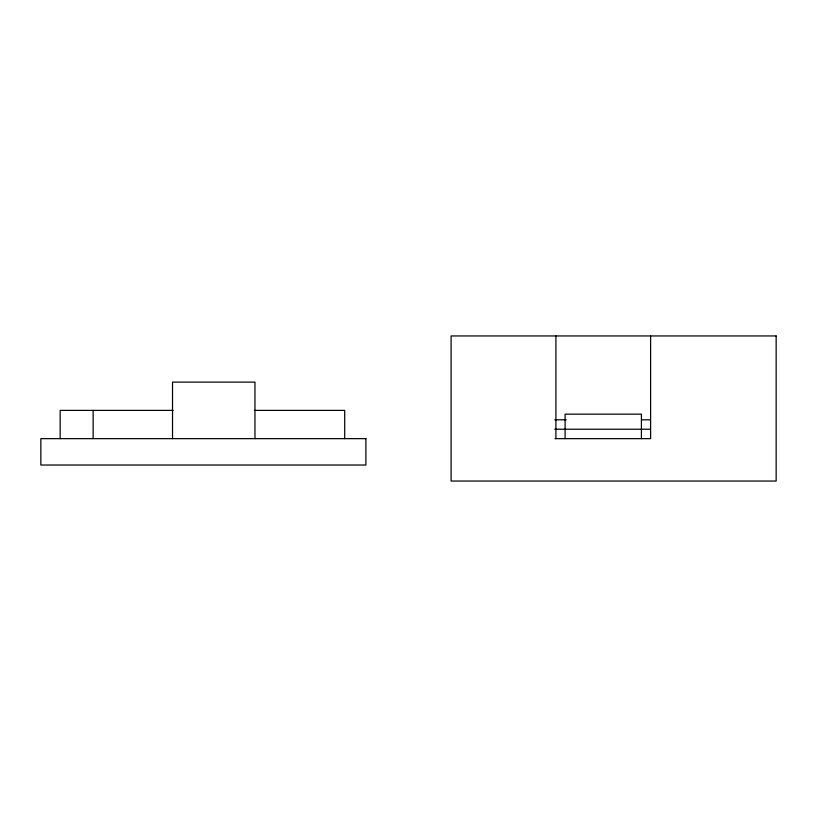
<?xml version="1.0" encoding="UTF-8"?>
<svg xmlns="http://www.w3.org/2000/svg" width="817" height="817" viewBox="0 0 817 817"><rect width="100%" height="100%" fill="white"/><g stroke="black" fill="none" stroke-linecap="round" stroke-linejoin="round"><path stroke-width="1.23" d="M173.184 410.389L60.162 410.389L60.162 438.647M254.495 410.389L344.703 410.389L344.703 438.647M554.763 419.805L566.252 419.805M641.549 419.805L650.475 419.805M554.763 429.231L650.475 429.231M554.927 438.647L650.608 438.647L650.608 335.95M641.416 438.647L641.416 414.158L565.098 414.158L565.098 438.647M555.917 335.95L555.917 438.647M254.965 438.647L254.965 382.121L172.52 382.121L172.52 438.647M93.138 410.389L93.138 438.647M776.15 335.95L451.096 335.95L451.096 481.05L776.15 481.05L776.15 335.95M365.904 438.647L40.85 438.647L40.85 465.026L365.904 465.026L365.904 438.647"/></g></svg>
